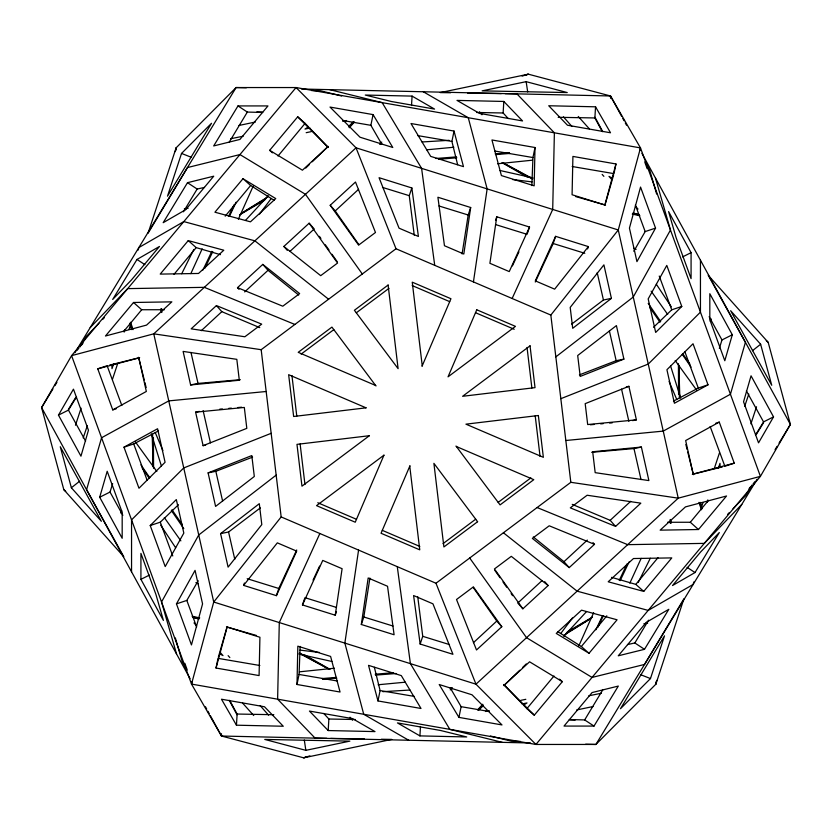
<?xml version="1.0" encoding="UTF-8"?>
<svg xmlns="http://www.w3.org/2000/svg" width="832" height="832" viewBox="0 0 832 832"><rect width="100%" height="100%" fill="white"/><g stroke="black" fill="none" stroke-linecap="round" stroke-linejoin="round"><path stroke-width="1.25" d="M296.993 684.486L297.835 646.173L330.606 656.438L340.049 692.026L296.993 684.486L299.052 674.45L300.154 646.422M535.007 147.514L534.165 185.827L501.394 175.562L491.951 139.974L535.007 147.514L532.948 157.55L531.846 185.578M236.465 725.192L221.478 699.223L264.524 706.774L283.265 726.242L236.465 725.192L237.12 714.043L229.746 700.482M328.193 730.548L309.452 711.069L352.508 718.619L374.993 731.598L328.193 730.548L328.869 719.014L323.773 713.45M411.518 105.55L412.079 96.106L365.279 95.046L391.518 101.535L434.564 109.086L412.079 96.106M419.921 735.894L397.436 722.914L440.482 730.465L466.721 736.954L419.921 735.894L420.482 726.45M508.227 118.55L503.131 112.986L503.807 101.452L457.007 100.402L479.492 113.381L522.548 120.931L503.807 101.452M602.254 131.518L594.88 117.957L595.535 106.808L548.735 105.758L567.476 125.226L610.522 132.777L595.535 106.808M381.337 739.242L391.726 739.409L303.68 757.827L221.499 736.029L191.516 684.091L191.859 681.616M640.141 150.384L640.484 147.909L610.501 95.971L528.32 74.173L440.274 92.591L450.663 92.758M335.244 615.212L342.108 568.703L322.754 560.414L302.463 604.937L335.244 615.212L336.482 611.52M358.571 550.087L344.854 643.105L363.73 714.272L408.699 740.241M361.317 624.489L368.181 577.98L387.535 586.269L394.098 634.754L361.317 624.489L363.813 617.001L369.907 578.084M470.683 207.511L463.819 254.02L444.465 245.731L437.902 197.246L470.683 207.511L468.187 214.999L462.093 253.916M473.429 281.913L487.146 188.895L468.27 117.728L423.301 91.759M496.756 216.788L489.892 263.297L509.246 271.586L529.537 227.063L496.756 216.788L495.518 220.48M175.718 150.384L176.134 147.815L236.101 87.547L296.067 87.547L640.484 147.909L760.417 476.362L535.933 744.453L191.516 684.091L71.583 355.638L296.067 87.547L356.034 147.815L396.011 248.758L550.836 315.068L570.825 482.31L435.989 583.242L281.164 516.932L261.175 349.69L396.011 248.758M656.282 681.616L655.866 684.185L595.899 744.453L535.933 744.453L475.966 684.185L435.989 583.242M216.029 668.034L227.136 626.995L259.917 637.26L259.085 675.574L216.029 668.034L218.005 658.351L259.834 665.496M381.628 143.926L370.874 125.32L373.069 114.608L330.013 107.068L359.996 137.207L392.777 147.472L373.069 114.608M457.631 164.715L451.911 141.44L454.033 131.061L410.987 123.521L430.695 156.385L463.476 166.65L454.033 131.061M377.967 700.939L368.524 665.35L401.305 675.615L421.013 708.479L377.967 700.939L380.089 690.56L374.369 667.285M458.931 717.392L439.223 684.528L472.004 694.793L501.987 724.932L458.931 717.392L461.126 706.68L450.372 688.074M615.971 163.966L604.864 205.005L572.083 194.74L572.915 156.426L615.971 163.966L613.995 173.649L572.166 166.504M175.282 151.611L176.134 147.815L148.054 233.272L187.47 167.554L239.949 154.565L305.469 194.324L362.305 273.988M656.718 680.389L655.866 684.185L683.946 598.728L644.53 664.446L592.051 677.435L526.531 637.676L469.695 558.012M138.185 250.058L138.85 247.562L183.82 221.593L254.894 240.833L328.588 299.229M693.815 581.942L693.15 584.438L648.18 610.407L577.106 591.167L503.412 532.771M191.516 684.091L213.73 602.025L281.164 516.932M640.484 147.909L618.27 229.975L550.836 315.068M218.369 657.114L226.907 627.37M605.093 204.63L613.631 174.886M99.694 497.234L107.193 471.266L122.179 512.325L122.179 538.283L99.694 497.234L110.022 492.055L112.663 483.652M732.306 334.766L724.807 360.734L709.821 319.675L709.821 293.717L732.306 334.766L721.978 339.945L719.337 348.348M75.473 425.246L81.089 408.158M181.532 153.431L167.492 196.165L211.515 123.292L181.532 153.431L191.183 157.238M650.468 678.569L664.508 635.835L620.485 708.708L650.468 678.569L640.817 674.762M750.911 423.842L756.527 406.754M112.507 379.215L117.749 363.355M129.043 329.202L130.25 325.541M701.75 506.459L702.957 502.798M714.251 468.645L719.493 452.785M113.62 363.782L112.008 368.649L111.842 364.811M124.155 332.082L124.966 329.649M707.034 502.351L707.845 499.918M718.38 468.218L719.992 463.351L720.158 467.189M243.62 585.395L277.337 542.849L296.691 551.138L276.401 595.66L243.62 585.395L244.41 583.034M414.253 235.227L409.261 195.676L411.84 187.959L379.059 177.694L399.048 228.166L418.402 236.454L411.84 187.959M276.401 595.66L278.803 588.484L296.712 549.973M302.463 604.937L304.491 598.884M527.509 233.116L529.537 227.063M535.288 282.027L553.197 243.516L555.599 236.34L588.38 246.605L587.59 248.966M420.16 644.041L413.598 595.546L432.952 603.834L452.941 654.306L420.16 644.041L422.739 636.324L417.747 596.773M83.2 437.934L87.287 425.766M744.713 406.234L748.8 394.066M120.858 513.157L121.722 510.713M710.278 321.287L711.142 318.843M422.001 366.34L450.954 298.74L412.246 282.162L422.24 365.778M409.999 465.66L381.046 533.26L419.754 549.838L409.76 466.222M238.358 219.274L253.178 186.129M578.822 645.871L593.642 612.726M319.862 533.51L279.292 622.565L277.618 699.182L315.099 738.13L326.789 738.327M512.138 298.49L552.708 209.435L554.382 132.818L516.901 93.87L505.211 93.673M555.599 236.34L535.309 280.862L554.663 289.151L588.38 246.605M190.83 273.634L202.176 248.83M629.824 583.17L641.17 558.366M313.05 580.143L319.582 566.124M512.418 265.876L518.95 251.857M205.005 268.018L212.784 251.566M229.455 216.299L236.122 202.197M595.878 629.803L602.545 615.701M619.216 580.434L626.995 563.982M202.925 270.036L211.848 251.358M228.602 216.33L234.177 204.651M597.823 627.349L603.398 615.67M620.152 580.642L629.075 561.964M181.709 273.749L193.794 249.506M638.206 582.494L650.291 558.251M176.457 603.876L195.062 570.378L202.561 603.897L191.454 644.935L176.457 603.876L186.826 600.423L198.193 580.715M655.543 228.124L636.938 261.622L629.439 228.103L640.546 187.065L655.543 228.124L645.174 231.577L633.807 251.285M58.469 415.116L73.455 389.147L88.452 430.206L80.954 456.175L58.469 415.116L68.453 410.103L76.502 396.947M773.531 416.884L758.545 442.853L743.548 401.794L751.046 375.825L773.531 416.884L763.547 421.897L755.498 435.053M183.425 211.796L197.153 189.041L204.516 187.408M229.06 142.438L247.333 112.07L262.756 112.466M569.244 719.534L584.667 719.93L602.94 689.562M627.484 644.592L634.847 642.959L648.575 620.204M52.926 388.939L41.6 407.576L63.814 489.642L123.781 556.691L86.58 489.684L101.566 437.757L168.761 400.889L266.167 391.498M54.922 385.653L56.919 382.366M74.901 352.778L236.101 87.547L246.355 87.776M79.934 347.017L86.497 336.211L98.998 323.222M136.999 259.449L112.684 299.447L131.425 279.978L159.484 246.459L136.999 259.449L144.903 264.649M187.502 182.686L163.186 222.685L185.671 209.706L213.73 176.197L187.502 182.686L197.153 189.041M237.994 105.924L213.689 145.933L239.918 139.433L267.977 105.924L237.994 105.924L247.333 112.07M594.006 726.076L618.311 686.067L592.082 692.567L564.023 726.076L594.006 726.076L584.667 719.93M644.498 649.314L668.814 609.315L646.329 622.294L618.27 655.803L644.498 649.314L634.847 642.959M695.001 572.551L719.316 532.553L700.575 552.022L672.516 585.541L695.001 572.551L687.097 567.351M752.066 484.983L745.503 495.789L733.002 508.778M757.099 479.222L595.899 744.453L585.645 744.224M775.081 449.634L777.078 446.347M779.074 443.061L790.4 424.424L768.186 342.358L708.219 275.309L745.42 342.316L730.434 394.243L663.239 431.111L565.833 440.502M68.411 409.344L75.733 397.488M756.267 434.512L763.589 422.656M259.563 214.053L271.274 198.463M560.726 633.537L572.437 617.947M174.002 274.331L196.186 247.624L220.407 254.654M225.191 216.164L250.65 185.494L274.373 200.46M278.013 156.01L305.115 123.354L297.721 116.802L269.662 150.322L272.48 152.828M559.52 679.172L562.338 681.678L534.279 715.198L526.885 708.646L553.987 675.99M557.627 631.54L581.35 646.506L606.809 615.836M611.593 577.346L635.814 584.376L657.998 557.669M123.625 331.5L141.7 309.743L164.455 309.722M667.545 522.278L690.3 522.257L708.375 500.5M77.178 350.241L78.832 348.275M81.307 345.311L82.961 343.346M133.526 302.484L105.466 336.003L146.557 325.104L171.839 301.85L133.526 302.484L141.7 309.743M188.261 240.594L160.202 274.102L198.515 273.468L223.798 250.214L188.261 240.594L196.186 247.624M242.986 178.703L214.926 212.212L250.463 221.832L275.746 198.578L242.986 178.703L250.65 185.494M589.014 653.297L617.074 619.788L581.537 610.168L556.254 633.422L589.014 653.297L581.35 646.506M643.739 591.406L671.798 557.898L633.485 558.532L608.202 581.786L643.739 591.406L635.814 584.376M698.474 529.516L726.534 495.997L685.443 506.896L660.161 530.15L698.474 529.516L690.3 522.257M749.039 488.654L750.693 486.689M753.168 483.725L754.822 481.759M349.19 127.015L353.506 122.19M478.494 709.81L482.81 704.985M349.305 127.754L354.484 121.971M477.516 710.029L482.695 704.246M245.482 220.418L268.237 195.666M563.763 636.334L586.518 611.582M90.22 327.569L127.702 288.621L204.329 287.342L294.882 324.459M102.565 319.519L104.354 317.658M727.646 514.342L729.435 512.481M741.78 504.431L704.298 543.379L627.671 544.658L537.118 507.541M348.806 126.662L353.361 122.054M478.639 709.946L483.194 705.338M150.218 525.533L176.322 499.564L183.82 533.083L165.214 566.582L150.218 525.533L160.274 522.184L178.474 504.712M681.782 306.467L655.678 332.436L648.18 298.917L666.786 265.418L681.782 306.467L671.726 309.816L653.526 327.288M305.729 168.074L309.462 164.466M312.26 161.751L328.12 146.39M348.639 126.516L353.298 122.002M478.702 709.998L483.361 705.484M503.88 685.61L519.74 670.249M522.538 667.534L526.271 663.926M201.292 330.699L221.822 311.667L259.761 327.631M244.681 291.928L268.018 270.306L298.678 295.038M289.952 251.43L314.215 228.946L309.14 223.205L283.858 246.459L287.3 250.349M358.883 244.66L335.223 210.943L358.561 189.322M473.439 642.678L496.777 621.057L473.117 587.34M542.048 580.57L517.785 603.054L522.86 608.795L548.142 585.541L544.7 581.651M533.322 536.962L563.982 561.694L587.319 540.072M572.239 504.369L610.178 520.333L630.708 501.301M216.434 305.583L191.152 328.838L244.858 336.762L261.706 324.147L216.434 305.583L221.822 311.667M237.505 287.654L262.787 264.399L299.634 293.592L282.776 306.207L237.505 287.654L239.023 289.37M330.21 205.275L355.493 182.021L375.482 232.492L358.623 245.107L330.21 205.275L335.223 210.943M501.79 626.725L476.507 649.979L456.518 599.508L473.377 586.893L501.79 626.725L496.777 621.057M594.495 544.346L549.224 525.793L532.366 538.408L569.213 567.601L594.495 544.346L592.977 542.63M615.566 526.417L640.848 503.162L587.142 495.238L570.294 507.853L615.566 526.417L610.178 520.333M71.375 487.77L60.268 446.732L101.358 521.29L71.375 487.77L79.498 481.312M752.502 350.688L760.625 344.23L730.642 310.71L771.732 385.268L760.625 344.23M276.162 475.124L198.744 534.976L161.533 601.983L176.53 653.91M220.594 533.624L259.303 503.693L261.799 524.597L228.093 567.143L220.594 533.624L228.561 532.002L260.322 507.894M611.406 298.376L572.697 328.307L570.201 307.403L603.907 264.857L611.406 298.376L603.439 299.998L571.678 324.106M555.838 356.876L633.256 297.024L670.467 230.017L655.47 178.09M301.132 354.11L333.819 329.638M356.294 312.811L388.981 288.35M443.019 543.65L475.706 519.189M498.181 502.362L530.868 477.89M308.256 126.994L305.001 129.054L310.034 128.024M523.744 705.006L526.999 702.946L521.966 703.976M240.583 213.814L267.81 196.914M379.6 143.458L381.774 142.106M450.226 689.894L452.4 688.542M564.19 635.086L591.417 618.186M240.791 213.845L266.282 198.349M565.718 633.651L591.209 618.155M239.554 214.854L264.732 200.138M567.268 631.862L592.446 617.146M112.746 409.895L146.338 391.456L138.84 357.937L97.75 368.836L112.746 409.895L116.324 408.699M123.989 447.179L157.581 428.75L165.079 462.27L138.975 488.238L123.989 447.179L133.702 443.945L158.527 430.893M708.011 384.821L674.419 403.25L666.921 369.73L693.025 343.762L708.011 384.821L698.298 388.055L673.473 401.107M719.254 422.105L685.662 440.544L693.16 474.063L734.25 463.164L719.254 422.105L715.676 423.301M682.614 256.901L691.08 252.658L668.595 211.598L676.083 237.567L691.08 278.626L691.08 252.658M140.92 579.342L140.92 553.374L155.917 594.433L163.405 620.402L140.92 579.342L149.386 575.099M203.102 445.671L246.813 428.355L244.317 407.451L195.603 412.152L203.102 445.671L205.65 445.151M271.17 433.316L183.747 467.938L131.55 519.865L131.55 571.802M208.104 472.888L251.805 455.572L254.311 476.476L215.592 506.407L208.104 472.888L215.831 471.307L252.585 457.132M623.896 359.112L580.195 376.428L577.689 355.524L616.408 325.593L623.896 359.112L616.169 360.693L579.415 374.868M560.83 398.684L648.253 364.062L700.45 312.135L700.45 260.198M628.898 386.329L585.187 403.645L587.683 424.549L636.397 419.848L628.898 386.329L626.35 386.849M525.897 75.098L528.32 74.173L522.132 76.118M306.103 756.902L303.68 757.827L309.868 755.882M97.75 368.836L107.12 365.716L121.846 405.506M734.25 463.164L724.88 466.284L710.154 426.494M109.626 365.092L139.651 357.614M692.349 474.386L722.374 466.908M238.982 125.455L255.341 122.034M526.157 81.661L482.134 90.865L567.247 92.56L526.157 81.661L527.686 91.926M305.843 750.339L349.866 741.135L264.753 739.44L305.843 750.339L304.314 740.074M576.659 709.966L593.018 706.545M306.176 132.694L311.21 131.643M520.79 700.357L525.824 699.306M342.753 121.306L346.528 120.526M485.472 711.474L489.247 710.694M230.599 138.757L243.183 136.209M190.611 384.935L239.314 380.245L236.818 359.341L183.113 351.416L190.611 384.935L198.026 383.427L240.334 379.683M195.603 412.152L199.358 411.382M632.642 420.618L636.397 419.848M591.666 452.317L633.974 448.573L641.389 447.065L648.887 480.584L595.182 472.659L592.686 451.755L641.389 447.065M588.817 695.791L601.401 693.243M184.288 208.978L188.115 208.26M643.885 623.74L647.712 623.022M497.546 163.79L532.376 160.191M299.624 671.809L334.454 668.21M426.712 149.812L453.856 147.243M378.144 684.757L405.288 682.188M219.804 409.146L222.373 408.918M228.8 408.346L231.358 408.127M237.786 407.555L241.634 407.212M590.366 424.788L594.214 424.445M600.642 423.873L603.2 423.654M609.627 423.082L612.196 422.854M438.662 159.276L456.799 157.789M495.664 154.596L509.922 153.421M322.078 678.579L336.336 677.404M375.201 674.211L393.338 672.724M435.874 158.486L456.518 156.884M495.217 153.868L509.413 152.766M322.587 679.234L336.783 678.132M375.482 675.116L396.126 673.514M422.042 141.97L449.082 140.317M382.918 691.683L409.958 690.03M379.527 144.175L382.106 144.175M449.894 687.825L452.473 687.825M467.542 93.038L501.311 93.61M330.689 738.39L364.458 738.962M558.178 117.302L594.88 117.957M237.12 714.043L273.822 714.698M476.559 112.476L503.131 112.986M328.869 719.014L355.441 719.524M301.486 89.014L610.501 95.971L621.587 116.22M311.501 90.553L320.351 90.75L341.588 96.002M520.499 741.447L511.649 741.25L490.412 735.998M210.413 715.78L221.499 736.029L530.514 742.986M256.838 111.914L261.893 112.06M570.107 719.94L575.162 720.086M512.678 179.556L532.033 181.896M299.967 650.104L319.322 652.444M261.175 349.69L153.764 333.84L71.583 355.638L41.6 407.576L190.081 678.662M570.825 482.31L678.236 498.16L760.417 476.362L790.4 424.424L641.919 153.338M342.992 120.546L370.874 125.32M417.685 135.595L451.911 141.44M494.926 151.05L532.948 157.55M299.052 674.45L337.074 680.95M380.089 690.56L414.315 696.405M461.126 706.68L489.008 711.454M632.861 213.658L639.205 214.978M192.795 617.022L199.139 618.342M632.278 214.115L639.881 215.717M192.119 616.283L199.722 617.885M500.115 170.529L532.927 177.871M299.073 654.129L331.885 661.471M329.701 89.648L382.169 102.638L421.595 168.355L434.72 265.335M502.299 742.352L449.831 729.362L410.405 663.645L397.28 566.665M634.234 213.47L639.246 214.781L633.017 212.919M197.766 618.53L192.754 617.219L198.983 619.081M575.578 196.539L605.55 205.088M226.45 626.912L256.422 635.461M382.512 187.408L409.261 195.676M439.005 205.982L468.187 214.999M495.498 224.557L527.103 234.333M553.197 243.516L584.802 253.292M247.198 578.708L278.803 588.484M304.897 597.667L336.502 607.443M363.813 617.001L392.995 626.018M422.739 636.324L449.488 644.592M412.173 285.574L449.706 301.652M475.509 312.697L514.218 329.274M375.627 385.486L298.21 352.331L331.926 327.101L375.991 385.975M456.373 446.514L533.79 479.669L500.074 504.899L456.009 446.025M317.782 502.726L356.491 519.303M382.294 530.348L419.827 546.426M612.414 178.183L609.003 176.405L611.562 179.286M219.586 653.817L222.997 655.595L220.438 652.714M503.391 162.989L532.761 178.724M633.828 248.206L636.095 249.413M195.905 582.587L198.172 583.794M299.239 653.276L328.609 669.011M503.474 163.186L531.908 178.755M300.092 653.245L328.526 668.814M501.977 162.614L527.311 177.07M304.689 654.93L330.023 669.386M269.662 150.322L302.422 170.196L327.704 146.942L297.721 116.802M562.338 681.678L529.578 661.804L504.296 685.058L534.279 715.198M283.858 246.459L320.705 275.662L337.553 263.047L309.14 223.205M548.142 585.541L511.295 556.338L494.447 568.953L522.86 608.795M766.282 340.6L768.186 342.358M63.814 489.642L65.718 491.4M305.115 123.354L308.693 127.067M310.482 128.929L328.39 147.482M503.61 684.518L521.518 703.071M523.307 704.933L526.885 708.646M578.261 116.47L589.399 128.918M242.601 703.082L253.739 715.53M602.17 174.439L603.876 176.353M228.124 655.647L229.83 657.561M635.44 206.18L637.998 209.061M194.002 622.939L196.56 625.82M563.982 561.694L569.213 567.601M262.787 264.399L268.018 270.306M563.399 116.813L571.896 126.443M260.104 705.557L268.601 715.187M479.43 111.821L481.957 114.774M350.043 717.226L352.57 720.179M675.189 360.516L696.488 389.927M135.512 442.073L156.811 471.484M651.134 291.127L667.68 314.402M164.32 517.598L180.866 540.873M319.405 236.33L320.882 238.441M325.322 244.774L329.025 250.047M331.989 254.27L337.168 261.654M494.832 570.346L500.011 577.73M502.975 581.953L506.678 587.226M511.118 593.559L512.595 595.67M649.657 307.268L660.015 322.223M682.219 354.297L691.09 367.12M140.91 464.88L149.781 477.703M171.985 509.777L182.343 524.732M648.222 303.389L660.66 321.526M682.625 353.538L689.936 364.208M142.064 467.792L149.375 478.462M171.34 510.474L183.778 528.611M656.334 284.222L671.289 306.81M160.711 525.19L175.666 547.778M746.387 390.884L763.547 421.897M68.453 410.103L85.613 441.116M709.134 316.68L721.978 339.945M110.022 492.055L122.866 515.32M622.825 118.466L624.052 120.723M625.29 122.97L626.517 125.216M644.987 161.668L649.854 170.539L656.635 194.033M187.013 670.332L182.146 661.461L175.365 637.967M205.483 706.784L206.71 709.03M207.948 711.277L209.175 713.534M594.963 117.198L602.763 131.685M229.237 700.315L237.037 714.802M669.105 381.503L676.749 399.433M155.251 432.567L162.895 450.497M635.367 205.046L645.174 231.577M659.235 276.047L671.726 309.816M684.913 351.874L698.298 388.055M133.702 443.945L147.087 480.126M160.274 522.184L172.765 555.953M186.826 600.423L196.633 626.954M644.998 162.698L647.202 168.74M184.798 663.26L187.002 669.302M699.67 502.632L701.698 508.789M130.302 323.211L132.33 329.368M698.984 502.362L701.397 509.746M130.603 322.254L133.016 329.638M670.634 366.111L680.69 398.206M151.31 433.794L161.366 465.889M700.513 503.724L701.886 508.726M130.114 323.274L131.487 328.276M685.849 444.465L687.107 449.509M687.742 452.026L693.43 474.698M700.388 502.403L701.958 508.706M130.042 323.294L131.612 329.597M138.57 357.302L144.258 379.974M144.893 382.491L146.151 387.535M597.22 272.709L603.439 299.998M609.388 330.918L616.169 360.693M621.546 389.126L628.878 421.377M203.122 410.623L210.454 442.874M215.831 471.307L222.612 501.082M228.561 532.002L234.78 559.291M633.974 448.573L641.025 479.596M190.975 352.404L198.026 383.427M527.041 347.474L531.877 388.014M535.215 415.886L540.062 456.435M291.938 375.565L296.785 416.114M300.123 443.986L304.959 484.526M678.808 365.175L679.827 397.197M670.197 519.47L670.311 523.307M610.501 95.971L610.574 98.342M221.426 733.658L221.499 736.029M161.689 308.693L161.803 312.53M152.173 434.803L153.192 466.825M678.683 365.342L679.411 397.758M152.589 434.242L153.317 466.658M670.946 520.822L670.987 523.422M161.013 308.578L161.054 311.178M678.423 363.761L678.579 394.202M153.421 437.798L153.577 468.239M383.958 455.166L355.243 522.215L316.534 505.638L383.958 455.166M476.757 309.785L448.042 376.834L515.466 326.362L476.757 309.785M356.034 147.815L153.764 333.84L213.73 602.025L475.966 684.185L678.236 498.16L618.27 229.975L356.034 147.815M388.107 285.043L354.401 310.274L398.102 368.659L388.107 285.043M369.387 435.708L301.964 486.169L296.972 444.361L369.387 435.708M530.036 345.831L462.613 396.292L535.028 387.639L530.036 345.831M477.599 521.726L443.893 546.957L433.898 463.341L477.599 521.726M366.059 407.836L293.644 416.489L288.642 374.681L366.059 407.836M538.356 415.511L465.941 424.164L543.358 457.319L538.356 415.511"/></g></svg>
